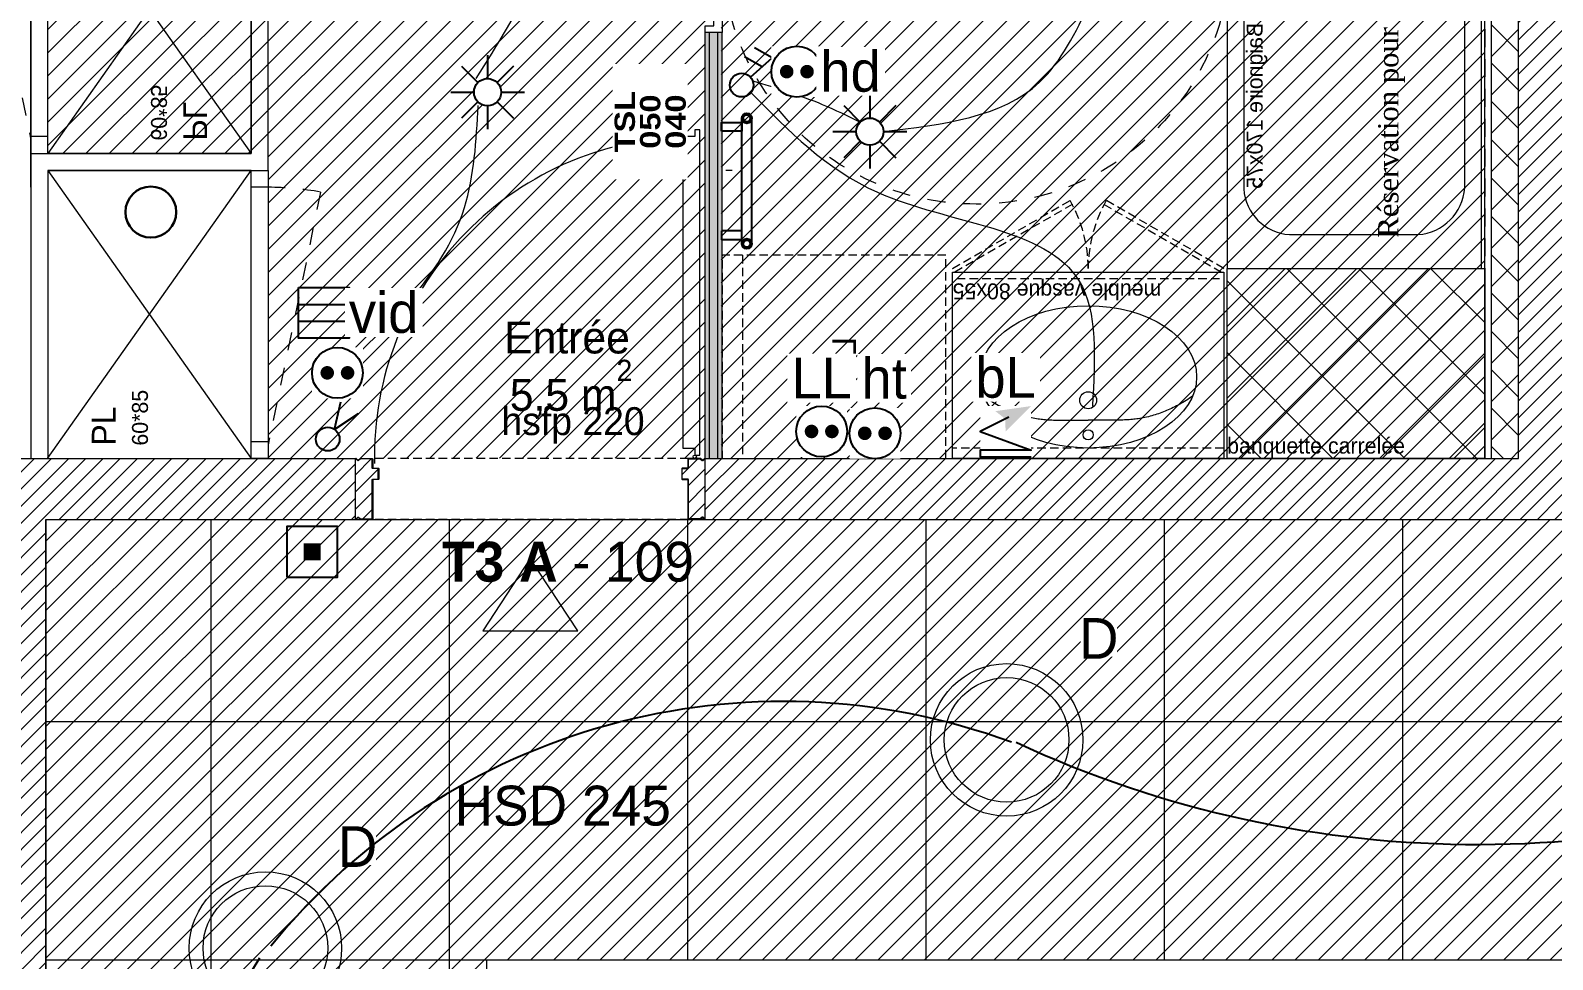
# Model space of a CAD drawing. Header units: centimetres. Extents: x 2666 to 9670, y 1889 to 5633.
# Drawn here: x 4202.9 to 4652, y 4152.5 to 4426.7 of the extents above; entities that cross this region are included whole.
import ezdxf

# ---------------------------------------------------------------- set-up
doc = ezdxf.new("R2010")
doc.units = ezdxf.units.CM
doc.header["$LTSCALE"] = 12.7
for name, pattern in [('Style de ligne -1', [0.83328, 0.41656, -0.41672]), ('Style de ligne -11', [0.694444, 0.41656, -0.277884]), ('Style de ligne -13', [0.295276, 0.19685, -0.098425]), ('Style de ligne -19', [0.333333, 0.111111, -0.222222]), ('Style de ligne -5', [0.41656, 0.13885, -0.27771]), ('VW-01', [0.83312, 0.41656, -0.41656])]:
    doc.linetypes.add(name, pattern=pattern)
for name, color, linetype, lineweight in [('B BATI-équipement-sanitaires', 7, 'Continuous', 5), ('B Faux plafonds', 7, 'Continuous', 5), ('B Faux plafonds-1', 7, 'Continuous', 5), ('B GÈnÈral', 7, 'Continuous', 5), ('B Général', 7, 'Continuous', 5), ('C ANNOTATIONS-PMR', 7, 'Style de ligne -5', 5), ('C ANNOTATIONS-prestations', 7, 'Continuous', 5), ('C ANNOTATIONS-prestations-1', 7, 'Continuous', 5), ('C ANNOTATIONS-texte', 7, 'Continuous', 5), ('C ANNOTATIONS-texte surfaces', 7, 'Continuous', 5), ('F REMPLISSAGE-vert clair', 7, 'Continuous', 13), ('F REMPLISSAGE-vert clair-1', 7, 'Continuous', 5), ('F REMPLISSAGE-vert foncÈ', 7, 'Continuous', 5), ('F REMPLISSAGE-vert foncé', 7, 'Continuous', 13), ('prlm-ELEC-CFA', 1, 'Continuous', 25), ('prlm-ELEC-CFO', 1, 'Continuous', 25)]:
    doc.layers.add(name, color=color, linetype=linetype, lineweight=lineweight)
doc.layers.add('B faience', color=7, linetype='Style de ligne -11', lineweight=13, true_color=0x0040ff)
doc.layers.add('prlm-CHAUFF-CONV', color=20, linetype='Continuous')
doc.layers.add('prlm-MOD-PB', color=123, linetype='Continuous')
doc.styles.add('Eurostile', font='')
doc.styles.add('Eurostile (bold)', font='')
doc.styles.add('Eurostile (italic)', font='')
doc.styles.add('prlm-chauff-rad', font='ariblk.ttf', dxfattribs={"height": 12})
doc.styles.add('prlm-elec-cfa', font='comic.ttf', dxfattribs={"height": 12})
doc.styles.add('prlm-elec-cfo', font='comic.ttf', dxfattribs={"height": 12})
doc.styles.add('prlm-vmc', font='pala.ttf', dxfattribs={"height": 14})
doc.styles.get('Eurostile').set_extended_font_data('Eurostile')
doc.styles.get('Eurostile (bold)').set_extended_font_data('Eurostile', bold=True)
doc.styles.get('Eurostile (italic)').set_extended_font_data('Eurostile', italic=True)
pattern_1 = [(45, (0, 0.2205), (-3.5277778, 3.3072917), [])]
pattern_2 = [(45, (0, 0), (2.4253472, -2.6458333), [])]
pattern_3 = [(45, (4350.3647, 4291.389), (2.42535, -2.64583), [])]

# ---------------------------------------------------------------- blocks, each defined once
blk = doc.blocks.new('xi.SPOT')
at = {"color": 0, "lineweight": 5}
blk.add_wipeout([(-4, 0), (-2.83, -2.83), (0, -4), (2.83, -2.83), (4, 0), (2.83, 2.83), (0, 4), (-2.83, 2.83)], dxfattribs=at).dxf.layer = 'prlm-ELEC-CFO'
at = {"layer": 'prlm-ELEC-CFO', "color": 0, "linetype": 'ByBlock', "lineweight": -2, "flags": 128}
for points in [[(0, 10.88), (0, 4)], [(-7.69, 7.69), (-2.83, 2.83)], [(7.69, 7.69), (2.83, 2.83)], [(-10.88, 0), (-4, 0)], [(4, 0), (10.88, 0)], [(-2.83, -2.83), (-7.69, -7.69)], [(0, -4), (0, -10.88)], [(2.83, -2.83), (7.69, -7.69)]]:
    blk.add_lwpolyline(points, dxfattribs=at)
at = {"layer": 'prlm-ELEC-CFO', "color": 0, "linetype": 'ByBlock', "lineweight": -2}
blk.add_circle((0, 0), 4, dxfattribs=at)
blk = doc.blocks.new('xi.VV')
at = {"layer": 'prlm-ELEC-CFO', "color": 0}
blk.add_lwpolyline([(6.95, 3.42), (0.01, -1.13), (1.91, 6.95)], dxfattribs=at)
blk.add_circle((-2, -4), 3.5, dxfattribs=at)
blk = doc.blocks.new('xi.BSO')
at = {"layer": 'prlm-ELEC-CFO', "lineweight": 5}
blk.add_hatch(color=0, dxfattribs=at).paths.add_polyline_path([(-2.5, -2.5), (2.5, -2.5), (2.5, 2.5), (-2.5, 2.5)])
at = {"layer": 'prlm-ELEC-CFO', "color": 0, "flags": 128}
blk.add_lwpolyline([(-7.5, -7.5), (7.5, -7.5), (7.5, 7.5), (-7.5, 7.5)], close=True, dxfattribs=at)
blk = doc.blocks.new('xi.VID')
at = {"layer": 'prlm-ELEC-CFA', "color": 0, "linetype": 'ByBlock', "lineweight": -2, "flags": 128}
blk.add_lwpolyline([(-7.5, 7.5), (7.5, 7.5), (7.5, -7.5), (-7.5, -7.5)], close=True, dxfattribs=at)
at = {"layer": 'prlm-ELEC-CFA', "color": 0}
for points in [[(-7.5, 2.5), (7.5, 2.5)], [(-7.5, -2.5), (7.5, -2.5)]]:
    blk.add_lwpolyline(points, dxfattribs=at)
blk = doc.blocks.new('xi.PC')
at = {"color": 0, "lineweight": 5}
blk.add_wipeout([(-7.5, -7.5), (7.5, -7.5), (7.5, 7.5), (-7.5, 7.5)], dxfattribs=at).dxf.layer = 'prlm-ELEC-CFO'
at = {"layer": 'prlm-ELEC-CFO', "color": 0, "linetype": 'ByBlock', "lineweight": 5, "const_width": 2}
for points in [[(-4, 0, 1), (-2, 0, 1)], [(2, 0, 1), (4, 0, 1)]]:
    blk.add_lwpolyline(points, format="xyb", close=True, dxfattribs=at)
at = {"layer": 'prlm-ELEC-CFO', "color": 0, "linetype": 'ByBlock', "lineweight": -2}
blk.add_circle((0, 0), 7.5, dxfattribs=at)
blk = doc.blocks.new('xi.BL')
at = {"color": 0, "lineweight": 5}
blk.add_wipeout([(-7.5, -7.5), (7.5, -7.5), (7.5, 7.5), (-7.5, 7.5)], dxfattribs=at).dxf.layer = 'prlm-ELEC-CFO'
at = {"layer": 'prlm-ELEC-CFO', "lineweight": 5}
blk.add_hatch(color=0, dxfattribs=at).paths.add_polyline_path([(-3, 6), (-0.1, 3.7), (0, 0), (7.5, 7.5)])
at = {"layer": 'prlm-ELEC-CFO', "color": 0}
blk.add_lwpolyline([(0.95, 4.23), (-7.5, 0), (7.5, -5.5), (-7.5, -5.5), (-7.5, -7.5), (7.5, -7.5)], dxfattribs=at)
blk = doc.blocks.new('xi.DA')
at = {"layer": 'prlm-ELEC-CFO', "color": 0}
for points in [[(0.61, -1.67), (7.04, 4.05), (1.81, 7.01)], [(4.05, 1.39), (-1.17, 4.34)]]:
    blk.add_lwpolyline(points, dxfattribs=at)
blk.add_circle((-2, -4), 3.5, dxfattribs=at)
blk = doc.blocks.new('xi.PCHD')
at = {"color": 0, "lineweight": 5}
blk.add_wipeout([(-7.5, -7.5), (7.5, -7.5), (7.5, 7.5), (-7.5, 7.5)], dxfattribs=at).dxf.layer = 'prlm-ELEC-CFO'
at = {"layer": 'prlm-ELEC-CFO', "color": 0, "linetype": 'ByBlock', "lineweight": 5, "const_width": 2}
for points in [[(-4, 0, 1), (-2, 0, 1)], [(2, 0, 1), (4, 0, 1)]]:
    blk.add_lwpolyline(points, format="xyb", close=True, dxfattribs=at)
at = {"layer": 'prlm-ELEC-CFO', "color": 0, "linetype": 'ByBlock', "lineweight": -2}
blk.add_circle((0, 0), 7.5, dxfattribs=at)
blk = doc.blocks.new('xi.PCHT')
at = {"color": 0, "lineweight": 5}
blk.add_wipeout([(-7.5, -7.5), (7.5, -7.5), (7.5, 7.5), (-7.5, 7.5)], dxfattribs=at).dxf.layer = 'prlm-ELEC-CFO'
at = {"layer": 'prlm-ELEC-CFO', "color": 0, "linetype": 'ByBlock', "lineweight": 5, "const_width": 2}
for points in [[(-4, 0, 1), (-2, 0, 1)], [(2, 0, 1), (4, 0, 1)]]:
    blk.add_lwpolyline(points, format="xyb", close=True, dxfattribs=at)
at = {"layer": 'prlm-ELEC-CFO', "color": 0, "linetype": 'ByBlock', "lineweight": -2}
blk.add_circle((0, 0), 7.5, dxfattribs=at)
blk = doc.blocks.new('xi.LL')
at = {"color": 0, "lineweight": 5}
blk.add_wipeout([(-7.5, -7.5), (7.5, -7.5), (7.5, 7.5), (-7.5, 7.5)], dxfattribs=at).dxf.layer = 'prlm-ELEC-CFO'
at = {"layer": 'prlm-ELEC-CFO', "color": 0, "linetype": 'ByBlock', "lineweight": 5, "const_width": 2}
for points in [[(-4, 0, 1), (-2, 0, 1)], [(2, 0, 1), (4, 0, 1)]]:
    blk.add_lwpolyline(points, format="xyb", close=True, dxfattribs=at)
at = {"layer": 'prlm-ELEC-CFO', "color": 0, "linetype": 'ByBlock', "lineweight": -2}
blk.add_circle((0, 0), 7.5, dxfattribs=at)
blk = doc.blocks.new('xi.tsl-050-040')
at = {"layer": 'prlm-CHAUFF-CONV'}
h = blk.add_hatch(color=0, dxfattribs=at)
h.paths.add_polyline_path([(-20, 7.5, 1), (-17, 7.5, 1)])
h.paths.add_polyline_path([(-17.5, 7.5, -1), (-19.5, 7.5, -1)], flags=16)
at = {"layer": 'prlm-CHAUFF-CONV', "linetype": 'ByBlock', "lineweight": -2}
h = blk.add_hatch(color=0, dxfattribs=at)
edge = h.paths.add_edge_path()
edge.add_arc((18.5, 7.5), 1.5, 0, 360)
edge = h.paths.add_edge_path(flags=17)
edge.add_arc((18.5, 7.5), 1, 0, 360)
at = {"layer": 'prlm-CHAUFF-CONV', "color": 0, "linetype": 'ByBlock', "lineweight": -2, "flags": 128}
for points in [[(18.5, 9), (-18.5, 9)], [(18.5, 6), (-18.5, 6)]]:
    blk.add_lwpolyline(points, dxfattribs=at)
at = {"layer": 'prlm-CHAUFF-CONV', "color": 0, "linetype": 'ByBlock', "lineweight": -2}
for points in [[(-14.73, 0), (-17.27, 0), (-17.27, 6), (-14.73, 6)], [(14.73, 0), (17.27, 0), (17.27, 6), (14.73, 6)]]:
    blk.add_lwpolyline(points, close=True, dxfattribs=at)
for centre, radius in [((-18.5, 7.5), 1.5), ((18.5, 7.5), 1.5), ((-18.5, 7.5), 1), ((18.5, 7.5), 1)]:
    blk.add_circle(centre, radius, dxfattribs=at)
blk = doc.blocks.new('xi.lumD')
at = {"layer": 'prlm-ELEC-CFO', "color": 0, "linetype": 'ByBlock', "lineweight": 13}
for radius in [22.49, 18.39]:
    blk.add_circle((0, 0), radius, dxfattribs=at)
blk = doc.blocks.new('Rond 150_PMR')
at = {"layer": 'B Général', "color": 154, "linetype": 'VW-01', "lineweight": 5, "true_color": 0x0053a6}
blk.add_circle((0, 0), 75, dxfattribs=at)
at = {"layer": 'B Général', "color": 154, "true_color": 0x0053a6, "insert": (-61.5, 0), "char_height": 7.059, "attachment_point": 5, "rotation": 90, "line_spacing_factor": 0.894142, "style": 'Eurostile (italic)'}
blk.add_mtext('Ø 150 PMR', dxfattribs=at)
blk = doc.blocks.new('Groupe-7-1')
at = {"layer": 'B Général', "color": 7, "linetype": 'Continuous', "lineweight": 5}
for centre, major_axis, ratio in [((0, -24.07), (32, 0), 0.65625), ((0, -6.97), (1.5, 0), 1), ((0, -17.15), (2.5, 0), 1)]:
    blk.add_ellipse(centre, major_axis=major_axis, ratio=ratio, dxfattribs=at)
for points in [[(-30.82, -18.37), (-20.7, -11.37), (-9.74, -11.32), (-4.71, -11.3), (0, -11.3)], [(30.82, -18.37), (20.7, -11.37), (9.74, -11.32), (4.71, -11.3), (0, -11.3)]]:
    blk.add_open_spline(points, degree=2, knots=[0, 0, 0, 1, 1, 2, 2, 2], dxfattribs=at)
blk.add_open_spline([(-30.45, -17.59), (-30.5, -17.61), (-30.55, -17.64)], degree=2, dxfattribs=at)
blk = doc.blocks.new('meuble vasque 80x60')
at = {"layer": 'B BATI-équipement-sanitaires', "color": 7, "linetype": 'Style de ligne -13', "lineweight": 5, "flags": 128}
for points in [[(-40, -3.07), (40, -3.07), (40, -53.07), (-40, -53.07)], [(-40, -56.07), (-5.36, -76.07), (-4.71, -74.94), (-39.35, -54.94)], [(40, -56.07), (5.36, -76.07), (4.71, -74.94), (39.35, -54.94)]]:
    blk.add_lwpolyline(points, close=True, dxfattribs=at)
at = {"layer": 'B BATI-équipement-sanitaires', "color": 7, "linetype": 'Style de ligne -13', "lineweight": 5}
for centre, start, end in [((-40, -56.07), 330, 0), ((40, -56.07), 180, 210)]:
    blk.add_arc(centre, 40, start, end, dxfattribs=at)
at = {"layer": 'B Général', "lineweight": 5, "flags": 128}
blk.add_lwpolyline([(-40, 0), (40, 0), (40, -55), (-40, -55)], close=True, dxfattribs=at)
at = {"layer": 'B Général', "color": 7}
blk.add_blockref('Groupe-7-1', (0, 0), dxfattribs=at)
at = {"layer": 'C ANNOTATIONS-prestations', "insert": (40, -53.07), "char_height": 4.706, "width": 80, "attachment_point": 9, "line_spacing_factor": 0.894142, "style": 'Eurostile'}
blk.add_mtext('meuble vasque 80x55', dxfattribs=at)
blk = doc.blocks.new('Lave Linge')
at = {"layer": 'B Général', "color": 7, "linetype": 'Style de ligne -13', "lineweight": 5, "flags": 128}
blk.add_lwpolyline([(-29.47, 30), (-29.47, 36), (30.53, 36), (30.53, 30)], dxfattribs=at)
blk.add_lwpolyline([(-29.47, 30), (30.53, 30), (30.53, -30), (-29.47, -30)], close=True, dxfattribs=at)
at = {"layer": 'B Général', "color": 7, "insert": (0, 0), "char_height": 7.059, "attachment_point": 5, "line_spacing_factor": 0.894142, "style": 'Eurostile'}
blk.add_mtext('LL', dxfattribs=at)
blk = doc.blocks.new('PL 60.85')
at = {"layer": 'B Général', "color": 7, "linetype": 'Continuous', "lineweight": 5}
for p, q in [((-42.5, 42.83), (42.5, -17.27)), ((42.5, 42.73), (-42.5, -17.27))]:
    blk.add_line(p, q, dxfattribs=at)
at = {"layer": 'B Général', "color": 7, "linetype": 'Style de ligne -1', "lineweight": 5}
blk.add_line((36.08, -37.76), (-38.5, -22.27), dxfattribs=at)
at = {"layer": 'B Général', "color": 7, "linetype": 'Continuous', "lineweight": 5, "flags": 128}
for points in [[(42.5, -17.27), (42.5, 42.73), (-42.5, 42.73), (-42.5, -17.27)], [(-37.5, -17.27), (-37.5, -22.27), (-42.5, -22.27), (-42.5, -17.27)], [(42.5, -17.27), (42.5, -22.27), (37.5, -22.27), (37.5, -17.27)]]:
    blk.add_lwpolyline(points, close=True, dxfattribs=at)
at = {"layer": 'B Général', "color": 252, "linetype": 'Continuous', "lineweight": 5, "true_color": 0x888888, "flags": 128}
blk.add_lwpolyline([(42.5, -17.27), (42.5, -22.27), (-42.5, -22.27), (-42.5, -17.27)], close=True, dxfattribs=at)
at = {"layer": 'B Général', "color": 7, "linetype": 'Style de ligne -1', "lineweight": 5}
blk.add_arc((-47.5, -22.27), 85, 349.5013, 360, dxfattribs=at)
at = {"layer": 'B Général', "color": 7, "insert": (-38.72, 29.74), "char_height": 7.059, "attachment_point": 1, "line_spacing_factor": 0.894142, "style": 'Eurostile'}
blk.add_mtext('PL', dxfattribs=at)
at = {"layer": 'C ANNOTATIONS-prestations', "insert": (-38.72, 15.5), "char_height": 4.706, "attachment_point": 4, "line_spacing_factor": 0.894142, "style": 'Eurostile'}
blk.add_mtext('60*85', dxfattribs=at)
blk = doc.blocks.new('Groupe-11-1')
at = {"layer": 'B Général', "color": 252, "linetype": 'Style de ligne -19', "lineweight": 5, "true_color": 0x989898}
for p, q in [((-29.11, -35.61), (-29.11, -22.61)), ((-22.61, -29.11), (-35.61, -29.11))]:
    blk.add_line(p, q, dxfattribs=at)
at = {"layer": 'B Général', "color": 252, "linetype": 'Style de ligne -19', "lineweight": 5, "true_color": 0x989898, "flags": 128}
for points in [[(-40, -40), (-40, 40), (40, 40), (40, -40)], [(-38, -38), (-38, 38), (38, 38), (38, -38)]]:
    blk.add_lwpolyline(points, close=True, dxfattribs=at)
at = {"layer": 'B Général', "color": 252, "linetype": 'Style de ligne -19', "lineweight": 5, "true_color": 0x989898}
for radius in [4, 3]:
    blk.add_circle((-29.11, -29.11), radius, dxfattribs=at)
blk = doc.blocks.new('Douche pointillée')
at = {"layer": 'B Général', "color": 252, "true_color": 0x989898}
blk.add_blockref('Groupe-11-1', (0, 0), dxfattribs=at)
blk = doc.blocks.new('Baignoire 75_170')
at = {"layer": 'B faience', "lineweight": 18, "flags": 128}
blk.add_lwpolyline([(-85, 38.5), (-85, -37.5), (86, -37.5)], dxfattribs=at)
at = {"layer": 'B Général', "color": 7, "linetype": 'Continuous', "lineweight": 5, "flags": 128}
blk.add_lwpolyline([(-84, -36.5), (-84, 38.5), (86, 38.5), (86, -36.5)], close=True, dxfattribs=at)
blk.add_lwpolyline([(-74, -17.85), (-74, 19.85, -0.379059), (-60.25, 33.6), (62.5, 33.6, -0.377778), (76, 20.1), (76, -17.85, -0.374545), (62.25, -31.6), (-60.5, -31.6, -0.392593), (-74, -18.1)], format="xyb", close=True, dxfattribs=at)
at = {"layer": 'B Général', "color": 7, "linetype": 'Continuous', "lineweight": 5}
blk.add_circle((-61.7, 1), 2.5, dxfattribs=at)
at = {"layer": 'B Général', "color": 8, "true_color": 0x767676}
blk.add_blockref('Douche pointillée', (-44, 3.5), dxfattribs=at)
at = {"layer": 'C ANNOTATIONS-prestations', "insert": (62.5, 26.61), "char_height": 4.706, "width": 80, "attachment_point": 9, "line_spacing_factor": 0.894142, "style": 'Eurostile'}
blk.add_mtext('Baignoire 170x75', dxfattribs=at)

msp = doc.modelspace()

# ---------------------------------------------------------------- hatches: boundary and pattern name
at = {"layer": 'B Faux plafonds', "linetype": 'Continuous', "lineweight": 5, "true_color": 0xaaaaaa}
h = msp.add_hatch(dxfattribs=at)
h.set_pattern_fill('F_P__SOFFITE', color=253, style=0, pattern_type=2)
h.set_pattern_definition(pattern_1)
h.paths.add_polyline_path([(4337.44, 3228.48), (4207.44, 3228.48), (4207.44, 4282.39), (4659.96, 4282.39), (4659.96, 4330.39), (5019.96, 4330.39), (5019.96, 4687.89), (5150.04, 4687.72), (5150.04, 4282.39), (6787.89, 4282.39), (6787.89, 4152.39), (4337.44, 4152.39)])
at = {"layer": 'B Faux plafonds-1', "linetype": 'Continuous', "lineweight": 5, "true_color": 0xaaaaaa}
h = msp.add_hatch(dxfattribs=at)
h.set_pattern_fill('F_P__SOFFITE', color=253, style=0, pattern_type=2)
h.set_pattern_definition(pattern_1)
h.paths.add_polyline_path([(4208, 4475.44), (4208, 4390.44), (4273, 4390.44), (4273, 4300.44), (4401.96, 4300.44), (4401.96, 4628.44), (4208, 4628.44), (4208, 4510.43), (4277, 4510.43), (4277, 4475.44)])
h = msp.add_hatch(dxfattribs=at)
h.set_pattern_fill('F_P__SOFFITE', color=253, style=0, pattern_type=2)
h.set_pattern_definition(pattern_1)
h.paths.add_polyline_path([(4406.65, 4625.44), (4406.65, 4300.39), (4631.96, 4300.39), (4631.96, 4527.44), (4543.96, 4527.44), (4543.96, 4625.44)])
at = {"layer": 'B GÈnÈral', "linetype": 'Continuous', "lineweight": 5}
h = msp.add_hatch(dxfattribs=at)
h.set_pattern_fill('50_BETON', style=0, pattern_type=2)
h.set_pattern_definition(pattern_2)
h.paths.add_polyline_path([(4659.96, 4889.39), (4641.96, 4909.39), (4641.96, 4300.39), (4659.96, 4282.39)])
at = {"layer": 'B GÈnÈral', "linetype": 'Continuous', "lineweight": 5, "true_color": 0x808080}
h = msp.add_hatch(dxfattribs=at)
h.set_pattern_fill('02_ISOLANT', color=8, angle=90, style=0, pattern_type=2)
h.set_pattern_definition([(135, (0, 0), (-5.656854, -5.656854), []), (225, (0, 0), (-5.656854, 5.656854), [])])
h.paths.add_polyline_path([(4633.96, 4300.39), (4641.96, 4300.39), (4641.96, 4625.44), (4633.96, 4625.44)])
at = {"layer": 'B GÈnÈral', "linetype": 'Continuous', "lineweight": 5, "true_color": 0x7f7f7f}
h = msp.add_hatch(dxfattribs=at)
h.set_pattern_fill('FAIENCE 15X15-1', color=8, style=0, pattern_type=2)
h.set_pattern_definition([(45, (4594.465, 4335.508), (11.288, -9.8784), []), (-45, (4594.465, 4335.508), (10.3916, 10.8173), [])])
h.paths.add_polyline_path([(4555.95, 4356.44), (4631.96, 4356.44), (4631.96, 4300.39), (4555.95, 4300.39)])
at = {"layer": 'B GÈnÈral', "linetype": 'Continuous', "lineweight": 5}
h = msp.add_hatch(dxfattribs=at)
h.set_pattern_fill('50_BETON', style=0, pattern_type=2)
h.set_pattern_definition(pattern_2)
h.paths.add_polyline_path([(3398.16, 4300.39), (3392.76, 4282.39), (4298.76, 4282.39), (4298.76, 4300.39)])
h = msp.add_hatch(dxfattribs=at)
h.set_pattern_fill('50_BETON', style=0, pattern_type=2)
h.set_pattern_definition(pattern_3)
edge = h.paths.add_edge_path()
edge.add_line((4298.76, 4282.44), (4299.43, 4283.02))
edge.add_line((4299.43, 4283.02), (4299.44, 4283.02))
edge.add_arc((4299.57, 4282.87), 0.2, 48.9909, 131.0091, ccw=False)
edge.add_line((4299.7, 4283.02), (4299.71, 4283.02))
edge.add_line((4299.71, 4283.02), (4300.27, 4282.53))
edge.add_line((4300.27, 4282.53), (4300.27, 4282.53))
edge.add_arc((4300.3, 4282.57), 0.05, 228.9909, 270)
edge.add_line((4300.3, 4282.52), (4300.3, 4282.52))
edge.add_line((4300.3, 4282.52), (4303.66, 4282.52))
edge.add_line((4303.66, 4282.52), (4303.67, 4282.52))
edge.add_arc((4303.67, 4282.56), 0.0435, 270, 360)
edge.add_line((4303.71, 4282.56), (4303.71, 4294.08))
edge.add_arc((4303.89, 4294.08), 0.174, 90, 180, ccw=False)
edge.add_line((4303.89, 4294.26), (4303.91, 4294.26))
edge.add_line((4303.91, 4294.26), (4305.46, 4294.26))
edge.add_line((4305.46, 4294.26), (4305.47, 4294.26))
edge.add_arc((4305.47, 4294.3), 0.0435, 270, 360)
edge.add_line((4305.51, 4294.3), (4305.51, 4297.35))
edge.add_arc((4305.47, 4297.35), 0.0435, 0, 90)
edge.add_line((4305.47, 4297.39), (4305.46, 4297.39))
edge.add_line((4305.46, 4297.39), (4303.91, 4297.39))
edge.add_line((4303.91, 4297.39), (4303.89, 4297.39))
edge.add_arc((4303.89, 4297.56), 0.174, 180, 270, ccw=False)
edge.add_line((4303.71, 4297.56), (4303.71, 4300.21))
edge.add_arc((4303.67, 4300.21), 0.0435, 0, 90)
edge.add_line((4303.67, 4300.26), (4303.66, 4300.26))
edge.add_line((4303.66, 4300.26), (4300.3, 4300.26))
edge.add_line((4300.3, 4300.26), (4300.3, 4300.26))
edge.add_arc((4300.3, 4300.21), 0.05, 90, 131.0091)
edge.add_line((4300.27, 4300.25), (4300.27, 4300.25))
edge.add_line((4300.27, 4300.25), (4299.71, 4299.76))
edge.add_line((4299.71, 4299.76), (4299.7, 4299.75))
edge.add_arc((4299.57, 4299.9), 0.2, 233.0967, 311.0091, ccw=False)
edge.add_line((4299.45, 4299.74), (4299.44, 4299.75))
edge.add_line((4299.44, 4299.75), (4298.93, 4300.2))
edge.add_line((4298.93, 4300.2), (4298.93, 4300.2))
edge.add_line((4298.93, 4300.2), (4298.76, 4300.34))
edge.add_line((4298.76, 4300.34), (4298.76, 4282.44))
h = msp.add_hatch(dxfattribs=at)
h.set_pattern_fill('50_BETON', style=0, pattern_type=2)
h.set_pattern_definition(pattern_3)
edge = h.paths.add_edge_path()
edge.add_line((4401.96, 4282.44), (4401.3, 4283.02))
edge.add_line((4401.3, 4283.02), (4401.29, 4283.02))
edge.add_arc((4401.16, 4282.87), 0.2, 48.9909, 131.0091)
edge.add_line((4401.03, 4283.02), (4401.02, 4283.02))
edge.add_line((4401.02, 4283.02), (4400.46, 4282.53))
edge.add_line((4400.46, 4282.53), (4400.46, 4282.53))
edge.add_arc((4400.43, 4282.57), 0.05, 270, 311.0091, ccw=False)
edge.add_line((4400.43, 4282.52), (4400.43, 4282.52))
edge.add_line((4400.43, 4282.52), (4397.06, 4282.52))
edge.add_line((4397.06, 4282.52), (4397.06, 4282.52))
edge.add_arc((4397.06, 4282.56), 0.0435, 180, 270, ccw=False)
edge.add_line((4397.01, 4282.56), (4397.01, 4294.08))
edge.add_arc((4396.84, 4294.08), 0.174, 0, 90)
edge.add_line((4396.84, 4294.26), (4396.81, 4294.26))
edge.add_line((4396.81, 4294.26), (4395.26, 4294.26))
edge.add_line((4395.26, 4294.26), (4395.26, 4294.26))
edge.add_arc((4395.26, 4294.3), 0.0435, 180, 270, ccw=False)
edge.add_line((4395.21, 4294.3), (4395.21, 4297.35))
edge.add_arc((4395.26, 4297.35), 0.0435, 90, 180, ccw=False)
edge.add_line((4395.26, 4297.39), (4395.26, 4297.39))
edge.add_line((4395.26, 4297.39), (4396.81, 4297.39))
edge.add_line((4396.81, 4297.39), (4396.84, 4297.39))
edge.add_arc((4396.84, 4297.56), 0.174, 270, 360)
edge.add_line((4397.01, 4297.56), (4397.01, 4300.21))
edge.add_arc((4397.06, 4300.21), 0.0435, 90, 180, ccw=False)
edge.add_line((4397.06, 4300.26), (4397.06, 4300.26))
edge.add_line((4397.06, 4300.26), (4400.43, 4300.26))
edge.add_line((4400.43, 4300.26), (4400.43, 4300.26))
edge.add_arc((4400.43, 4300.21), 0.05, 48.9909, 90, ccw=False)
edge.add_line((4400.46, 4300.25), (4400.46, 4300.25))
edge.add_line((4400.46, 4300.25), (4401.02, 4299.76))
edge.add_line((4401.02, 4299.76), (4401.03, 4299.75))
edge.add_arc((4401.16, 4299.9), 0.2, 228.9909, 306.9033)
edge.add_line((4401.28, 4299.74), (4401.29, 4299.75))
edge.add_line((4401.29, 4299.75), (4401.8, 4300.2))
edge.add_line((4401.8, 4300.2), (4401.8, 4300.2))
edge.add_line((4401.8, 4300.2), (4401.96, 4300.34))
edge.add_line((4401.96, 4300.34), (4401.96, 4282.44))
h = msp.add_hatch(dxfattribs=at)
h.set_pattern_fill('50_BETON', style=0, pattern_type=2)
h.set_pattern_definition(pattern_2)
h.paths.add_polyline_path([(4659.96, 4282.39), (4641.96, 4300.39), (4401.96, 4300.39), (4401.96, 4282.39)])
h = msp.add_hatch(dxfattribs=at)
h.set_pattern_fill('50_BETON', style=0, pattern_type=2)
h.set_pattern_definition(pattern_2)
h.paths.add_polyline_path([(4207.44, 3774.98), (4207.44, 4282.39), (4189.44, 4282.39), (4189.44, 3774.98)])
at = {"layer": 'C ANNOTATIONS-prestations-1', "linetype": 'Continuous', "lineweight": 9, "true_color": 0x989898}
h = msp.add_hatch(dxfattribs=at)
h.set_pattern_fill('DALETTES TERRASSE 50X50', color=252, scale=1.406016, style=0, pattern_type=2)
h.set_pattern_definition([(0, (4678, 4152.39), (4e-15, -70.3008), []), (-90, (4678, 4152.39), (70.3008, 0), [])])
h.paths.add_polyline_path([(4337.44, 3228.48), (4207.44, 3228.48), (4207.44, 4282.39), (4659.96, 4282.39), (4659.96, 4330.39), (5019.96, 4330.39), (5019.96, 4687.89), (5150.04, 4687.72), (5150.04, 4282.39), (6787.89, 4282.39), (6787.89, 4152.39), (4337.44, 4152.39)])

# ---------------------------------------------------------------- linework, layer by layer
at = {"layer": 'B GÈnÈral', "color": 9, "linetype": 'Continuous', "true_color": 0xc0dcc0}
msp.add_solid([(4406.96, 4300.39), (4401.96, 4300.39), (4406.96, 4426.07), (4401.96, 4426.07)], dxfattribs=at)
at = {"layer": 'B Général', "color": 7, "linetype": 'Continuous', "lineweight": 5}
for p, q in [((4631.96, 4300.39), (4631.96, 4625.44)), ((4633.96, 4300.39), (4633.96, 4625.44)), ((4641.96, 4300.39), (4641.96, 4625.44)), ((4641.96, 4300.39), (4641.96, 4625.44)), ((4203, 4380.44), (4203, 4475.44)), ((4268, 4390.39), (4268, 4475.39)), ((4273, 4385.39), (4273, 4475.39)), ((4203, 4390.39), (4268, 4390.39)), ((4203, 4390.39), (4203, 4300.39)), ((4208, 4385.39), (4273, 4385.39)), ((4208, 4385.39), (4208, 4300.39)), ((4409.96, 4385.39), (4408.04, 4385.39)), ((3856.95, 4300.39), (4298.76, 4300.39)), ((4298.76, 4282.39), (4298.76, 4300.39)), ((4401.96, 4300.39), (4641.96, 4300.39)), ((4401.96, 4282.39), (4401.96, 4300.39)), ((4207.44, 4282.39), (4207.44, 3774.98)), ((4207.44, 4282.39), (4298.76, 4282.39)), ((4401.96, 4282.39), (4659.96, 4282.39))]:
    msp.add_line(p, q, dxfattribs=at)
at = {"layer": 'B Général', "color": 7, "linetype": 'Continuous', "lineweight": 13}
for p, q in [((4631.96, 4300.39), (4631.96, 4625.44)), ((4641.96, 4300.39), (4641.96, 4625.44)), ((4268, 4390.39), (4268, 4475.39)), ((4273, 4385.39), (4273, 4475.39)), ((4203, 4390.39), (4268, 4390.39)), ((4203, 4390.39), (4203, 4300.39)), ((4208, 4385.39), (4273, 4385.39)), ((4208, 4385.39), (4208, 4300.39))]:
    msp.add_line(p, q, dxfattribs=at)
at = {"layer": 'B Général', "color": 7, "linetype": 'Continuous', "lineweight": 18}
for p, q in [((4641.96, 4300.39), (4641.96, 4625.44)), ((3856.95, 4300.39), (4298.76, 4300.39)), ((4401.96, 4300.39), (4641.96, 4300.39)), ((4207.44, 4282.39), (4207.44, 3774.98)), ((4207.44, 4282.39), (4298.76, 4282.39)), ((4401.96, 4282.39), (4659.96, 4282.39))]:
    msp.add_line(p, q, dxfattribs=at)
at = {"layer": 'B Général', "color": 98, "linetype": 'Continuous', "lineweight": 13, "true_color": 0x004400}
for p, q in [((4406.96, 4426.07), (4401.96, 4426.07)), ((4401.96, 4300.39), (4401.96, 4426.07)), ((4406.96, 4300.39), (4406.96, 4426.07))]:
    msp.add_line(p, q, dxfattribs=at)
at = {"layer": 'B Général', "linetype": 'Style de ligne -13', "lineweight": 5}
for p, q in [((4397.06, 4300.39), (4303.66, 4300.39)), ((4397.06, 4282.39), (4303.66, 4282.39))]:
    msp.add_line(p, q, dxfattribs=at)
at = {"layer": 'B Général', "color": 7, "linetype": 'Continuous', "lineweight": 5, "flags": 128}
for points in [[(4401.96, 4426.07), (4401.96, 4428.07), (4404.46, 4428.07), (4404.46, 4431.07), (4406.96, 4431.07), (4406.96, 4426.07)], [(4395.36, 4303.39), (4398.86, 4303.39), (4398.86, 4301.39), (4400.36, 4301.39), (4400.38, 4397.39), (4398.88, 4397.39), (4398.88, 4395.39), (4395.38, 4395.39)], [(4555.95, 4356.44), (4631.96, 4356.44), (4631.96, 4300.39), (4555.95, 4300.39)]]:
    msp.add_lwpolyline(points, close=True, dxfattribs=at)
at = {"layer": 'B Général', "linetype": 'Continuous', "lineweight": 5, "flags": 128}
for points in [[(4303.86, 4300.21), (4303.86, 4297.56, 0.414214), (4303.91, 4297.52), (4303.91, 4297.52), (4305.46, 4297.52), (4305.49, 4297.52, -0.414214), (4305.66, 4297.35), (4305.66, 4294.3, -0.414214), (4305.49, 4294.13), (4305.46, 4294.13), (4303.91, 4294.13), (4303.91, 4294.13, 0.414214), (4303.86, 4294.08), (4303.86, 4282.56, -0.414214), (4303.69, 4282.39), (4303.66, 4282.39), (4300.3, 4282.39), (4300.3, 4282.39, -0.18087), (4300.16, 4282.44), (4300.16, 4282.44), (4299.61, 4282.92), (4299.6, 4282.93, 0.373975), (4299.54, 4282.93), (4299.54, 4282.92), (4298.87, 4282.35), (4298.76, 4282.44), (4299.43, 4283.02), (4299.44, 4283.02, -0.373975), (4299.7, 4283.02), (4299.71, 4283.02), (4300.27, 4282.53), (4300.27, 4282.53, 0.18087), (4300.3, 4282.52), (4300.3, 4282.52), (4303.66, 4282.52), (4303.67, 4282.52, 0.414214), (4303.71, 4282.56), (4303.71, 4294.08, -0.414214), (4303.89, 4294.26), (4303.91, 4294.26), (4305.46, 4294.26), (4305.47, 4294.26, 0.414214), (4305.51, 4294.3), (4305.51, 4297.35, 0.414214), (4305.47, 4297.39), (4305.46, 4297.39), (4303.91, 4297.39), (4303.89, 4297.39, -0.414214), (4303.71, 4297.56), (4303.71, 4300.21, 0.414214), (4303.67, 4300.26), (4303.66, 4300.26), (4300.3, 4300.26), (4300.3, 4300.26, 0.18087), (4300.27, 4300.25), (4300.27, 4300.25), (4299.71, 4299.76), (4299.7, 4299.75, -0.353689), (4299.45, 4299.74), (4299.44, 4299.75), (4298.93, 4300.2), (4298.93, 4300.2), (4298.76, 4300.34), (4298.87, 4300.43), (4299.49, 4299.9, 0.385556), (4299.6, 4299.85), (4299.61, 4299.85), (4300.16, 4300.34), (4300.16, 4300.34, -0.18087), (4300.3, 4300.39), (4300.3, 4300.39), (4303.66, 4300.39), (4303.69, 4300.39, -0.414214)], [(4396.86, 4300.21), (4396.86, 4297.56, -0.414214), (4396.82, 4297.52), (4396.81, 4297.52), (4395.26, 4297.52), (4395.24, 4297.52, 0.414214), (4395.06, 4297.35), (4395.06, 4294.3, 0.414214), (4395.24, 4294.13), (4395.26, 4294.13), (4396.81, 4294.13), (4396.82, 4294.13, -0.414214), (4396.86, 4294.08), (4396.86, 4282.56, 0.414214), (4397.04, 4282.39), (4397.06, 4282.39), (4400.43, 4282.39), (4400.43, 4282.39, 0.18087), (4400.57, 4282.44), (4400.57, 4282.44), (4401.12, 4282.92), (4401.13, 4282.93, -0.373975), (4401.19, 4282.93), (4401.19, 4282.92), (4401.86, 4282.35), (4401.96, 4282.44), (4401.3, 4283.02), (4401.29, 4283.02, 0.373975), (4401.03, 4283.02), (4401.02, 4283.02), (4400.46, 4282.53), (4400.46, 4282.53, -0.18087), (4400.43, 4282.52), (4400.43, 4282.52), (4397.06, 4282.52), (4397.06, 4282.52, -0.414214), (4397.01, 4282.56), (4397.01, 4294.08, 0.414214), (4396.84, 4294.26), (4396.81, 4294.26), (4395.26, 4294.26), (4395.26, 4294.26, -0.414214), (4395.21, 4294.3), (4395.21, 4297.35, -0.414214), (4395.26, 4297.39), (4395.26, 4297.39), (4396.81, 4297.39), (4396.84, 4297.39, 0.414214), (4397.01, 4297.56), (4397.01, 4300.21, -0.414214), (4397.06, 4300.26), (4397.06, 4300.26), (4400.43, 4300.26), (4400.43, 4300.26, -0.18087), (4400.46, 4300.25), (4400.46, 4300.25), (4401.02, 4299.76), (4401.03, 4299.75, 0.353689), (4401.28, 4299.74), (4401.29, 4299.75), (4401.8, 4300.2), (4401.8, 4300.2), (4401.96, 4300.34), (4401.86, 4300.43), (4401.24, 4299.9, -0.385556), (4401.13, 4299.85), (4401.12, 4299.85), (4400.57, 4300.34), (4400.57, 4300.34, 0.18087), (4400.43, 4300.39), (4400.43, 4300.39), (4397.06, 4300.39), (4397.04, 4300.39, 0.414214)]]:
    msp.add_lwpolyline(points, format="xyb", close=True, dxfattribs=at)
at = {"layer": 'B Général', "color": 250, "linetype": 'Continuous', "lineweight": 5, "true_color": 0x444444, "flags": 128}
msp.add_lwpolyline([(4350.36, 4270.89), (4336.36, 4249.54), (4364.36, 4249.54)], close=True, dxfattribs=at)
at = {"layer": 'B Général', "linetype": 'Continuous', "lineweight": 5}
msp.add_circle((4398.86, 4300.89), 0.5, dxfattribs=at)
at = {"layer": 'B Général', "color": 7, "linetype": 'Continuous', "lineweight": 5}
msp.add_arc((4398.86, 4300.89), 94.5, 90, 181.2323, dxfattribs=at)
at = {"layer": 'C ANNOTATIONS-prestations', "color": 7, "linetype": 'Continuous', "lineweight": 5, "flags": 128}
msp.add_lwpolyline([(4337.44, 3228.48), (4207.44, 3228.48), (4207.44, 4282.39), (4659.96, 4282.39), (4659.96, 4330.39), (5019.96, 4330.39), (5019.96, 4687.89), (5150.04, 4687.72), (5150.04, 4282.39), (6787.89, 4282.39), (6787.89, 4152.39), (4337.44, 4152.39)], close=True, dxfattribs=at)
msp.add_lwpolyline([(4337.44, 3228.48), (4207.44, 3228.48), (4207.44, 4282.39), (4659.96, 4282.39), (4659.96, 4330.39), (5019.96, 4330.39), (5019.96, 4687.89), (5150.04, 4687.72), (5150.04, 4282.39), (6787.89, 4282.39), (6787.89, 4152.39), (4337.44, 4152.39)], close=True, dxfattribs=at)
at = {"layer": 'F REMPLISSAGE-vert clair'}
for p, q in [((4403.26, 4300.39), (4403.26, 4426.07)), ((4405.66, 4300.39), (4405.66, 4426.07))]:
    msp.add_line(p, q, dxfattribs=at)
at = {"layer": 'F REMPLISSAGE-vert clair-1', "color": 9, "linetype": 'Continuous', "true_color": 0xc0dcc0}
msp.add_solid([(4403.26, 4300.39), (4405.66, 4300.39), (4403.26, 4426.07), (4405.66, 4426.07)], dxfattribs=at)
at = {"layer": 'F REMPLISSAGE-vert foncÈ', "color": 54, "linetype": 'Continuous', "true_color": 0x99aa00}
for points in [[(4401.96, 4300.39), (4403.26, 4300.39), (4401.96, 4426.07), (4403.26, 4426.07)], [(4405.66, 4300.39), (4406.96, 4300.39), (4405.66, 4426.07), (4406.96, 4426.07)]]:
    msp.add_solid(points, dxfattribs=at)
at = {"layer": 'F REMPLISSAGE-vert foncé', "color": 98, "linetype": 'Continuous', "lineweight": 13, "true_color": 0x004400}
for p, q in [((4401.96, 4300.39), (4401.96, 4426.07)), ((4406.96, 4300.39), (4406.96, 4426.07))]:
    msp.add_line(p, q, dxfattribs=at)
at = {"layer": 'F REMPLISSAGE-vert foncé'}
for p, q in [((4403.26, 4300.39), (4403.26, 4426.07)), ((4405.66, 4300.39), (4405.66, 4426.07))]:
    msp.add_line(p, q, dxfattribs=at)
at = {"layer": 'prlm-ELEC-CFO', "lineweight": 30}
msp.add_circle((4238.39, 4373.07), 7.51, dxfattribs=at)
at = {"layer": 'prlm-ELEC-CFO'}
for centre, radius, start, end in [((4629.84, 4508.93), 322.44, 245.0254, 295.2674), ((4427.66, 4054.15), 185.71, 147.8479, 211.7468)]:
    msp.add_arc(centre, radius, start, end, dxfattribs=at)

# ---------------------------------------------------------------- block references
at = {"layer": 'B Général', "color": 7, "xscale": -1}
for name, p, rotation in [('Baignoire 75_170', (4594.45, 4442.44), 90), ('PL 60.85', (4225.27, 4432.89), 270), ('Lave Linge', (4442.95, 4330.92), 90)]:
    msp.add_blockref(name, p, dxfattribs=dict(at, rotation=rotation))
at = {"layer": 'B Général', "color": 7}
for name, p, rotation in [('PL 60.85', (4250.73, 4342.89), 90), ('meuble vasque 80x60', (4514.95, 4300.39), 180)]:
    msp.add_blockref(name, p, dxfattribs=dict(at, rotation=rotation))
at = {"layer": 'C ANNOTATIONS-PMR', "color": 7, "rotation": 270}
msp.add_blockref('Rond 150_PMR', (4481.93, 4450.44), dxfattribs=at)
at = {"layer": 'prlm-CHAUFF-CONV', "rotation": 270}
msp.add_blockref('xi.tsl-050-040', (4406.72, 4382.25), dxfattribs=at)
at = {"layer": 'prlm-ELEC-CFA'}
msp.add_blockref('xi.VID', (4289.44, 4343.34), dxfattribs=at)
at = {"layer": 'prlm-ELEC-CFO'}
for name, p in [('xi.DA', (4414.72, 4414.55)), ('xi.VV', (4292.59, 4310.1)), ('xi.BSO', (4286.01, 4272.85))]:
    msp.add_blockref(name, p, dxfattribs=at)
at = {"layer": 'prlm-ELEC-CFO', "rotation": 90}
for p in [(4490.9, 4217.34), (4272.2, 4155.91)]:
    msp.add_blockref('xi.lumD', p, dxfattribs=at)

# ---------------------------------------------------------------- texts
at = {"layer": 'C ANNOTATIONS-prestations', "attachment_point": 7, "line_spacing_factor": 0.894142, "style": 'Eurostile'}
for s, insert, char_height, width in [('hsfp 220', (4341.84, 4304.78), 8.236, 70.1328), ('banquette carrelée', (4555.95, 4300.39), 4.706, 71.7614)]:
    msp.add_mtext(s, dxfattribs=dict(at, insert=insert, char_height=char_height, width=width))
at = {"layer": 'C ANNOTATIONS-texte', "insert": (4361.19, 4331.23), "char_height": 9.412, "attachment_point": 8, "line_spacing_factor": 0.894142, "style": 'Eurostile'}
msp.add_mtext('Entrée', dxfattribs=at)
at = {"layer": 'C ANNOTATIONS-texte', "color": 7, "lineweight": 30, "insert": (4361.49, 4275.81), "char_height": 11.765, "width": 191.2578, "attachment_point": 2, "line_spacing_factor": 0.894142, "style": 'Eurostile (bold)'}
msp.add_mtext('T3 A{\\fEurostile|b0|i0|c0|p0; - 109}', dxfattribs=at)
at = {"layer": 'C ANNOTATIONS-texte', "color": 7, "insert": (4328, 4203.83), "char_height": 11.765, "width": 97.15, "attachment_point": 1, "line_spacing_factor": 0.894142, "style": 'Eurostile'}
msp.add_mtext('HSD 245', dxfattribs=at)
at = {"layer": 'C ANNOTATIONS-texte surfaces', "insert": (4362.38, 4329.5), "char_height": 9.412, "attachment_point": 2, "line_spacing_factor": 0.894142, "style": 'Eurostile'}
msp.add_mtext('5,5 m{\\H0.6667x;\\S2^ ;}', dxfattribs=at)
at = {"layer": 'prlm-MOD-PB', "insert": (4600.48, 4365.54), "char_height": 6, "width": 140.3781, "attachment_point": 1, "rotation": 90, "style": 'prlm-vmc'}
msp.add_mtext('Réservation pour douche PMR', dxfattribs=at)

# ---------------------------------------------------------------- next in the draw order: block references
at = {"layer": 'prlm-ELEC-CFO'}
for name, p in [('xi.SPOT', (4337.75, 4408.45)), ('xi.SPOT', (4450.54, 4396.82)), ('xi.BL', (4490.59, 4308.34))]:
    msp.add_blockref(name, p, dxfattribs=at)

# ---------------------------------------------------------------- next in the draw order: texts
at = {"layer": 'prlm-CHAUFF-CONV', "lineweight": 20, "insert": (4385.77, 4399.77), "char_height": 6, "width": 32.8236, "attachment_point": 5, "rotation": 90, "line_spacing_factor": 0.75, "style": 'prlm-chauff-rad', "bg_fill": 3, "box_fill_scale": 1.1, "bg_fill_color": 256, "bg_fill_transparency": 0}
msp.add_mtext('TSL\\P050\\P040', dxfattribs=at)
at = {"layer": 'prlm-ELEC-CFO', "lineweight": 20, "char_height": 12, "attachment_point": 2, "line_spacing_factor": 0.8, "style": 'prlm-elec-cfo', "bg_fill": 3, "box_fill_scale": 0.95, "bg_fill_color": 256, "bg_fill_transparency": 0}
for insert in [(4518.09, 4253.29), (4299.39, 4191.86)]:
    msp.add_mtext('D', dxfattribs=dict(at, insert=insert))

# ---------------------------------------------------------------- next in the draw order: linework, layer by layer
at = {"layer": 'prlm-ELEC-CFO'}
msp.add_arc((4425.01, 4034.29), 194.37, 69.7446, 141.0511, dxfattribs=at)
at = {"layer": 'prlm-ELEC-CFO', "lineweight": 13}
for points in [[(4334.4, 4412.45), (4361, 4472.25), (4310.22, 4566.85)], [(4454.54, 4396.82), (4500.64, 4411.42), (4515.53, 4434.87)], [(4416, 4411.78), (4436.49, 4404.85), (4447.71, 4399.65)], [(4289.89, 4322.45), (4330.94, 4374.44), (4335, 4404.49)]]:
    msp.add_spline(points, degree=3, dxfattribs=at)

# ---------------------------------------------------------------- next in the draw order: texts
at = {"layer": 'prlm-ELEC-CFO', "lineweight": 20, "insert": (4490.59, 4324.22), "char_height": 12, "attachment_point": 5, "line_spacing_factor": 0.8, "style": 'prlm-elec-cfo', "bg_fill": 3, "box_fill_scale": 1.1, "bg_fill_color": 256, "bg_fill_transparency": 0}
msp.add_mtext('bL', dxfattribs=at)

# ---------------------------------------------------------------- next in the draw order: linework, layer by layer
at = {"layer": 'prlm-ELEC-CFO', "lineweight": 13}
msp.add_spline([(4415.47, 4408.39), (4452.79, 4378.94), (4512.3, 4352.73), (4516.19, 4315.84)], degree=3, dxfattribs=at)

# ---------------------------------------------------------------- next in the draw order: block references
at = {"layer": 'prlm-ELEC-CFO'}
msp.add_blockref('xi.PC', (4293.45, 4325.64), dxfattribs=at)

# ---------------------------------------------------------------- next in the draw order: texts
at = {"layer": 'prlm-ELEC-CFA', "lineweight": 20, "insert": (4307.1, 4343.34), "char_height": 12, "attachment_point": 5, "line_spacing_factor": 0.8, "style": 'prlm-elec-cfa', "bg_fill": 3, "box_fill_scale": 1.1, "bg_fill_color": 256, "bg_fill_transparency": 0}
msp.add_mtext('vid', dxfattribs=at)

# ---------------------------------------------------------------- next in the draw order: block references
at = {"layer": 'prlm-ELEC-CFO'}
for name, p in [('xi.PCHD', (4429.01, 4414.51)), ('xi.PCHT', (4452.04, 4307.8))]:
    msp.add_blockref(name, p, dxfattribs=at)

# ---------------------------------------------------------------- next in the draw order: block references
msp.add_blockref('xi.LL', (4436.33, 4308.34), dxfattribs=at)

# ---------------------------------------------------------------- next in the draw order: texts
at = {"layer": 'prlm-ELEC-CFO', "lineweight": 20, "char_height": 12, "attachment_point": 5, "line_spacing_factor": 0.8, "style": 'prlm-elec-cfo', "bg_fill": 3, "box_fill_scale": 1.1, "bg_fill_color": 256, "bg_fill_transparency": 0}
for s, insert in [('hd', (4444.84, 4414.51)), ('ht', (4454.75, 4323.95))]:
    msp.add_mtext(s, dxfattribs=dict(at, insert=insert))

# ---------------------------------------------------------------- next in the draw order: texts
at = {"layer": 'prlm-ELEC-CFO', "lineweight": 20, "insert": (4436.33, 4324.08), "char_height": 12, "attachment_point": 5, "line_spacing_factor": 0.8, "style": 'prlm-elec-cfo', "bg_fill": 3, "box_fill_scale": 1.1, "bg_fill_color": 256, "bg_fill_transparency": 0}
msp.add_mtext('LL', dxfattribs=at)

doc.saveas('drawing.dxf')
